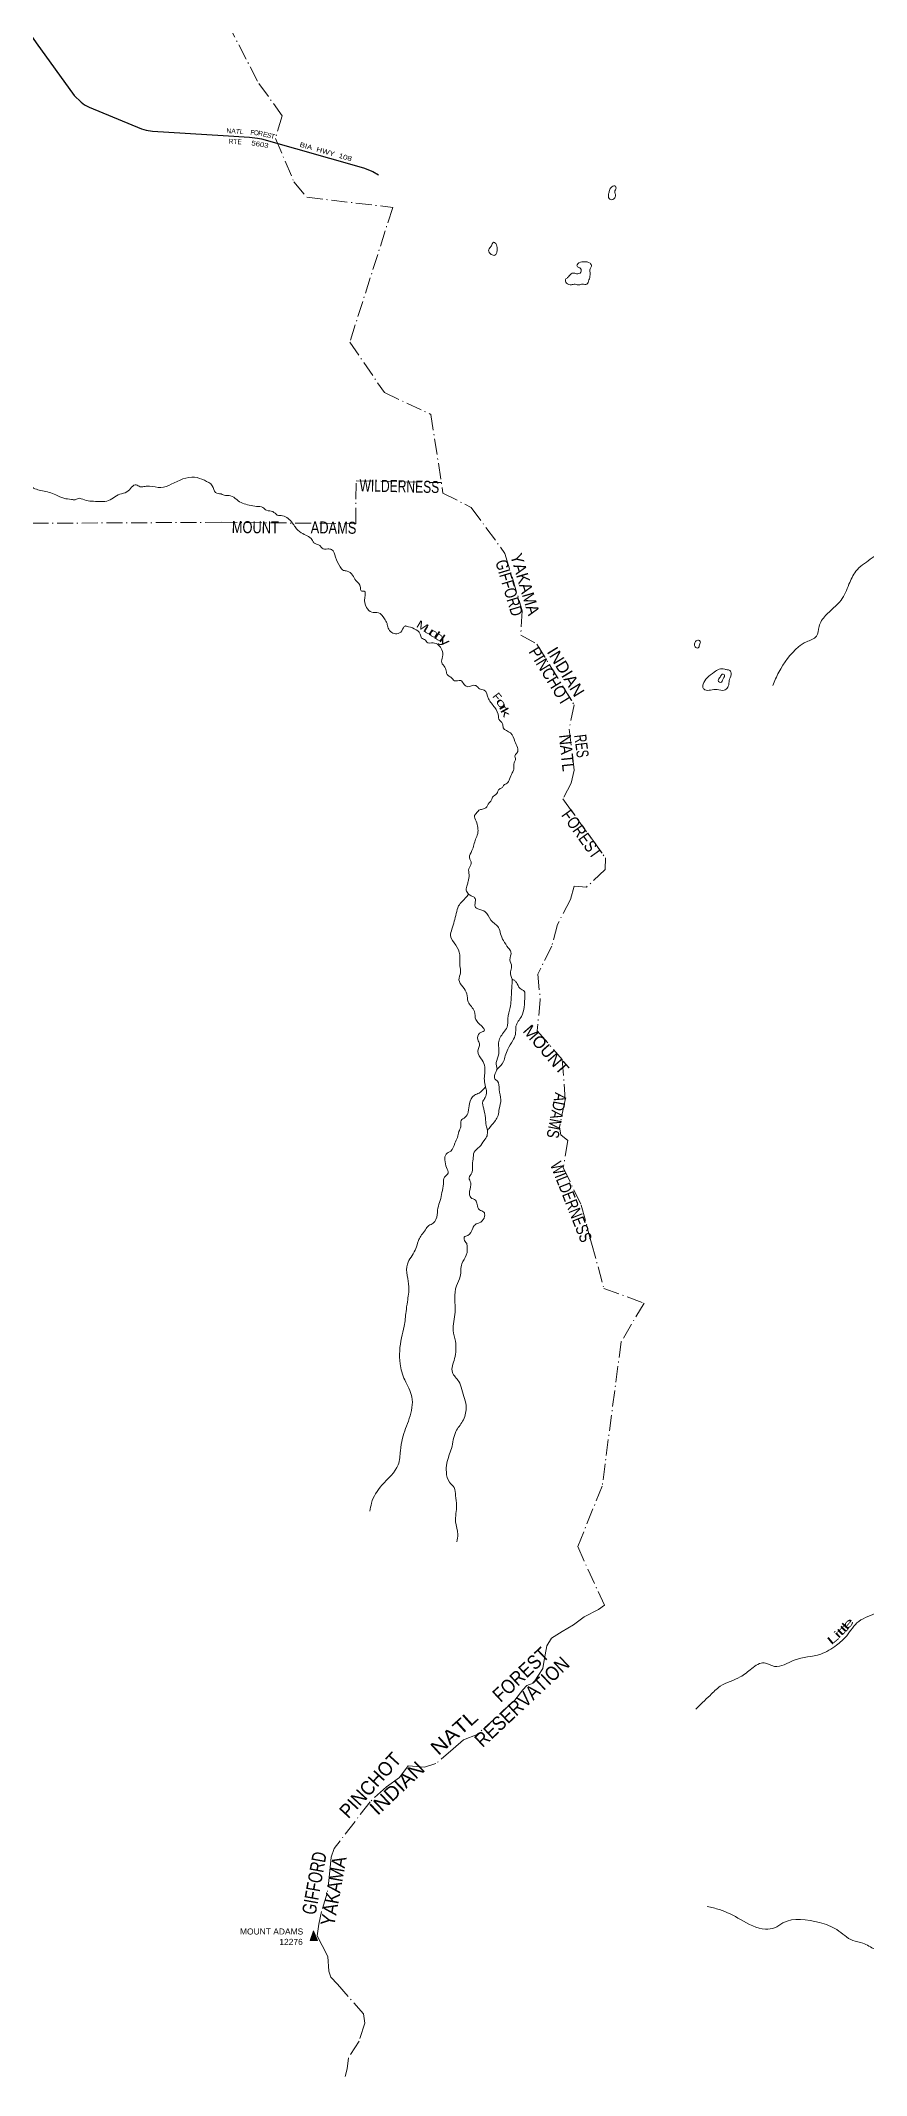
# Model space of a CAD drawing. Header units: feet. Extents: x -254670 to 6, y -549186 to -364975.
# Drawn here: x -131241 to -110623, y -478276 to -427429 of the extents above; entities that cross this region are included whole.
import ezdxf
from ezdxf.enums import TextEntityAlignment as Align

# ---------------------------------------------------------------- set-up
doc = ezdxf.new("R2010")
doc.units = ezdxf.units.FT
doc.header["$LTSCALE"] = 80
doc.linetypes.add('DOT_DASHED', pattern=[7.7, 5, -1.2, 0.3, -1.2])
for name, color, linetype, lineweight in [('29', 7, 'Continuous', 25), ('39', 7, 'Continuous', 13), ('44', 7, 'DOT_DASHED', 13)]:
    doc.layers.add(name, color=color, linetype=linetype, lineweight=lineweight)
for name, color, linetype in [('30', 7, 'Continuous'), ('41', 7, 'Continuous'), ('42', 7, 'Continuous')]:
    doc.layers.add(name, color=color, linetype=linetype)

msp = doc.modelspace()

# ---------------------------------------------------------------- hatches: boundary and pattern name
at = {"layer": '39'}
msp.add_hatch(color=256, dxfattribs=at).paths.add_polyline_path([(-124514.38, -474910.46), (-124426.02, -474662.53), (-124329.04, -474910.46)])

# ---------------------------------------------------------------- linework, layer by layer
at = {"layer": '29'}
for points in [[(-134773.84, -424652.41), (-131600.48, -427169), (-131524.81, -427240.98), (-131352.67, -427480.65), (-130402.89, -428795.79), (-130233.87, -428963.11), (-130145.68, -429031.49), (-130030.14, -429092.38), (-128726.26, -429631.16), (-128610.39, -429663.33), (-128449.14, -429688.34), (-126681.88, -429802.17)], [(-126681.88, -429802.17), (-126025.6, -429844.1), (-125830.99, -429861.26), (-125724.23, -429882.39), (-123177.55, -430605.19), (-122949.86, -430694.99), (-122805.17, -430777.44)]]:
    msp.add_lwpolyline(points, dxfattribs=at)
at = {"layer": '39'}
msp.add_lwpolyline([(-124514.38, -474910.46), (-124426.02, -474662.53), (-124329.04, -474910.46)], close=True, dxfattribs=at)
for points in [[(-117043.84, -431196.5), (-117002.58, -431106.49), (-116951.82, -431064.86), (-116905.47, -431055.36), (-116874.21, -431134.16), (-116898.92, -431184.14), (-116893.73, -431256.6), (-116892.61, -431333.03), (-116981.92, -431404.37), (-117059.67, -431347.15), (-117060.86, -431276.74), (-117043.84, -431196.5)], [(-119843.12, -432594.23), (-119898.04, -432477.97), (-119926.07, -432467.58), (-119964.77, -432509.36), (-120009.96, -432591.27), (-120055.05, -432665.15), (-119987.89, -432768.51), (-119897.67, -432791.7), (-119858.86, -432739.87), (-119839.9, -432665.68), (-119841.09, -432595.28)], [(-117517.81, -433220.05), (-117522.81, -433131.51), (-117487.81, -433061.53), (-117521.2, -432992.76), (-117685.67, -432956.63), (-117828.98, -433003.2), (-117851.65, -433051.2), (-117801.9, -433096.03), (-117757.98, -433122.69), (-117753.04, -433217.27), (-117858.01, -433252.23), (-117942.27, -433235.14), (-118043.64, -433306.34), (-118082.35, -433350.12), (-118133.16, -433395.78), (-118112.09, -433486.52), (-117987.91, -433528.21), (-117897.29, -433517.22), (-117794.94, -433534.52), (-117716.27, -433513.33), (-117603.7, -433516.67), (-117548.16, -433408.73), (-117529.34, -433346.61), (-117517.81, -433220.05)], [(-136153.36, -434213.17), (-136008.89, -434244.64), (-135801.99, -434471.83), (-135717.3, -434448.45), (-135646.32, -434386.71), (-135592.8, -434465.66), (-135571.77, -434576.5), (-135490.24, -434669.78), (-135423.87, -434668.36), (-135419.57, -434640.23), (-135360.31, -434749.41), (-135228.12, -434802.9), (-135233.35, -434925.58), (-135228.22, -435018.17), (-135070.64, -435353.56), (-134827.08, -435532.79), (-134674.19, -435731.33), (-134461.45, -435978.69), (-134269.97, -436137.34), (-134139.45, -436156.61), (-133961.79, -436288.98), (-133781.48, -436356.99), (-133681.14, -436583.22), (-133571.5, -436885.99), (-133485.64, -436947.12), (-133389.28, -436964.07), (-133356.35, -437091.12), (-133185.66, -437319.99), (-133141.13, -437495.43), (-133160.64, -437640.11), (-132939.51, -437646.12), (-132808.32, -437802.21), (-132563.79, -438088.08), (-132315.81, -438227.11), (-132156.38, -438373.4), (-131913.31, -438397.71), (-131601.88, -438422.62), (-131478.59, -438564.56), (-131200.18, -438675.7), (-130865.35, -438775.27), (-130661.13, -438865.62), (-130474.39, -438893.45), (-130381.98, -438902.33), (-130305.24, -438868.81), (-130146.76, -438906.44), (-129785.15, -438941.87), (-129588.03, -438935.59), (-129266.6, -438761.42), (-129089.12, -438706.67), (-128854.11, -438527.7), (-128756.04, -438574.86), (-128631.3, -438567.92), (-128524.68, -438562.84), (-128239.44, -438593.56), (-127981.27, -438513.39), (-127396.41, -438337.55), (-127153.87, -438416.18), (-126958.14, -438552.73), (-126875.31, -438718.45), (-126732.69, -438753.66)], [(-112960.69, -443542.41), (-112808.08, -443214.4), (-112316.07, -442578.7), (-112119.55, -442452.32), (-111870.61, -442314.49), (-111801.41, -442069.96), (-111641.39, -441796.34), (-111252.83, -441410.79), (-111055.19, -441014.94), (-110882.46, -440687.17), (-110523.09, -440389.76), (-109873.77, -439713.68), (-109772.21, -439453.45), (-109541.77, -439176.64), (-109323.08, -438873.54), (-109247.64, -438610.99), (-109013.76, -438384.49), (-108360.49, -438060.4), (-107971.68, -437825.68), (-107415.03, -437510.5), (-107064.22, -437257.23), (-106903.25, -437249.08), (-106677.53, -437205.5), (-106521.51, -437275.72), (-106366.39, -437424.36), (-106058.96, -437444.09), (-105806.66, -437535.56), (-105582.6, -437461.79), (-105324.71, -437245.63), (-104861.75, -437031.91), (-104130.56, -436750.96), (-103822.8, -436569.59), (-103695.46, -436512.77), (-103415.97, -436514.07), (-103218.42, -436472.16), (-103086.82, -436395.29), (-102923.36, -436171.98), (-102745.35, -436081.58), (-102353.9, -435965.55), (-102094.09, -435930.41), (-101815.98, -435877.39), (-101416.19, -435735.31), (-101182.17, -435669.71), (-101068.83, -435779.64), (-100882.48, -436009.1), (-100900.22, -436151.67), (-100823.5, -436297.38), (-100783.15, -436458.74), (-100776.63, -436762.49), (-100757.57, -437026.16), (-100503.45, -437133.74), (-100268.43, -437154.62), (-100071.56, -437343.98), (-99793.02, -437427.71), (-99589.3, -437546.77), (-99283.28, -437687.14), (-99138.52, -437688.85), (-98971.11, -437644.58), (-98903.94, -437574.98), (-98792.4, -437493.85), (-98664.07, -437352.58), (-98513.17, -437171.36), (-98340.82, -437048.72), (-98123.77, -437059.33), (-97945, -436902.57), (-97707.26, -436863.15), (-97513.24, -436951.92), (-97168.95, -437086.71), (-96877.3, -437253.06), (-96621.61, -437398.87), (-96500.23, -437508.9), (-96309.32, -437692.15), (-96165.78, -437798.43), (-96100.08, -438028.46), (-96005.73, -438214.6), (-95911.94, -438276.04), (-95754.69, -438587.6), (-95566.43, -438825.12), (-95335.45, -439020.92), (-95141.45, -439111.7), (-95051.86, -439167.87)], [(-126732.69, -438753.66), (-126629.39, -438795.5), (-126498.78, -438803.08), (-126347.05, -438897.39), (-126199.32, -438989.63), (-126030.93, -439033.86), (-125850.33, -439066.16), (-125693.83, -439096.16), (-125602.14, -439165.62), (-125443.66, -439197.67), (-125334.06, -439283.43), (-125199.54, -439301.11), (-125063.57, -439367.07), (-124950.3, -439483.04), (-124883.09, -439582.38), (-124733.98, -439728.94), (-124466.49, -439897.01), (-124423.12, -439971.93), (-124351.21, -440013), (-124267.16, -440048.18), (-124215.64, -440113.15), (-124069.05, -440130.97), (-123978.74, -440146.11), (-123876.37, -440334.35), (-123764.62, -440581.02), (-123679.15, -440666.5), (-123588.88, -440685.67), (-123453.29, -440783.8), (-123370.37, -440915.5), (-123253.78, -441091.84), (-123234.68, -441178.54), (-123164.38, -441185.41), (-123150.12, -441342.44), (-123104.77, -441592.35), (-122975.48, -441714.54), (-122808.7, -441724.56), (-122655.62, -441875.19), (-122592.62, -441990.56), (-122565.83, -442107.52), (-122344.31, -442252.93), (-122224.78, -442175.91), (-122132.9, -442056.33), (-122104.8, -442060.69), (-121912.51, -442125.3), (-121763.24, -442257.79), (-121730.21, -442356.72), (-121632.3, -442410.17), (-121598.73, -442462.85), (-121440.06, -442478.81), (-121222.9, -442652.31), (-121206.81, -442825.46), (-121226.61, -442972.03), (-121147.53, -443087.59), (-121110.75, -443210.7), (-121077.44, -443285.51), (-120997.6, -443336.73), (-120906.14, -443426.3), (-120751.24, -443420.08), (-120661.93, -443521.69), (-120570.03, -443573.06), (-120446.99, -443540.32), (-120354.69, -443557.51), (-120285.12, -443626.7), (-120164.88, -443662.31), (-120060.76, -443872.7), (-119900.43, -444091.79), (-119808.6, -444322.13), (-119797.26, -444384.61), (-119710.13, -444500.27), (-119689.16, -444599.06), (-119509.71, -444729.89), (-119399.55, -444940.34), (-119337.01, -445095.94), (-119338.41, -445216.58), (-119395.53, -445286.29), (-119384.77, -445399.04), (-119419.82, -445473.03), (-119427.79, -445639.86), (-119464.99, -445725.89), (-119533.16, -445881.95), (-119592.71, -445987.83), (-119673.64, -446031.12), (-119708.5, -446089.02), (-119785.39, -446130.35), (-119851.04, -446242.19), (-119956.69, -446335.46), (-120002.11, -446437.49), (-120044.83, -446479.21), (-120126.7, -446602.93), (-120205.46, -446632.16), (-120300.31, -446661.21)], [(-114788.75, -442523.3), (-114771.7, -442441.05), (-114813.6, -442412.4), (-114886.35, -442443.72), (-114913.4, -442521.83), (-114878.05, -442594.64), (-114811.73, -442597.44), (-114799.41, -442575.46), (-114788.75, -442523.3)], [(-114159.77, -443133.65), (-114301.19, -443134.4), (-114420.73, -443211.42), (-114599.29, -443350.08), (-114697.72, -443513.82), (-114704.69, -443594.18), (-114655.05, -443649.06), (-114514.41, -443658.77), (-114347.34, -443644.66), (-114172.59, -443660.81), (-114083.26, -443587.45), (-114049.55, -443455.12), (-114036.71, -443388.91), (-114000.69, -443230.46), (-114048.1, -443157.5), (-114076.2, -443153.15), (-114159.77, -443133.65)], [(-114193.4, -443374.99), (-114166.56, -443314.98), (-114176.02, -443264.59), (-114218.25, -443264.09), (-114273.35, -443333.82), (-114320.62, -443421.75), (-114288.94, -443464.36), (-114240.6, -443456.88), (-114209.9, -443410.99), (-114193.4, -443374.99)], [(-120300.31, -446661.21), (-120363.57, -446740.9), (-120406.42, -446794.69), (-120367.85, -446935.92), (-120325.42, -447091.28), (-120327.22, -447246.11), (-120379.05, -447380.23), (-120470.91, -447670.75), (-120531.23, -447842.99), (-120488.7, -447990.3), (-120548.55, -448122.32), (-120542.24, -448271.21), (-120566.32, -448439.86), (-120587.48, -448530.1), (-120617.08, -448654.44), (-120553.95, -448759.76)], [(-120553.31, -448760.14), (-120714.94, -448942.87), (-120804.69, -449052.42), (-120863.16, -449238.76), (-120972.34, -449635.65), (-121004.37, -449796.16), (-120872.35, -450028.99), (-120776.69, -450275.47), (-120773.82, -450547), (-120757.78, -450724.16), (-120795.98, -450896.66), (-120697.54, -451076.81), (-120601.03, -451250.9), (-120565.12, -451448.41), (-120411.08, -451689.55), (-120375.24, -451893.09), (-120295.92, -451988.55), (-120167.36, -452173.07), (-120282.71, -452236.06), (-120322.76, -452394.46), (-120283.72, -452495.48), (-120324.12, -452684.04), (-120218.12, -452906.51), (-120151.75, -453078.23), (-120161.6, -453405.92), (-120131.37, -453573.19)], [(-119466.7, -450886.24), (-119510.79, -450700.7), (-119481.03, -450562.29), (-119521.36, -450398.92), (-119496.9, -450198.1), (-119564.12, -450098.77), (-119682.69, -449920.39), (-119757.08, -449746.56), (-119807.53, -449589.1), (-119891.06, -449509.68), (-119998.44, -449405.85), (-120138.78, -449197.05), (-120322.93, -449124.48), (-120380.89, -449093.63), (-120387.29, -448952.78), (-120404.17, -448848.01), (-120472.08, -448808.99), (-120553.95, -448759.76)], [(-119844.7, -453130.13), (-119862.89, -452965.01), (-119802.08, -452750.55), (-119806.87, -452470.95), (-119685.3, -452219), (-119593.19, -452079.31), (-119576.66, -451868.35), (-119515.1, -451589.54), (-119484.78, -451229.92), (-119469.86, -450984.75), (-119466.7, -450886.24)], [(-119844.7, -453130.13), (-119683.67, -452943), (-119639.74, -452796.71), (-119577.53, -452634.55), (-119450.3, -452414.84), (-119386.26, -452268.79), (-119371.77, -452059.81), (-119236.17, -451812.04), (-119169.17, -451583.58), (-119149.69, -451292.2), (-119164.54, -451185.44), (-119270.25, -451111.79), (-119361.03, -450963.91), (-119412.67, -450909), (-119466.7, -450886.24)], [(-120083.68, -454659.73), (-120006.14, -454562.1), (-119885.78, -454414.71), (-119817.99, -454290.83), (-119789.91, -454124.24), (-119749.04, -453895.46), (-119792.31, -453639.55), (-119834.11, -453429.9), (-119895.85, -453378.9), (-119869.5, -453188.16), (-119844.7, -453130.13)], [(-120131.24, -453573.9), (-120294.04, -453728.13), (-120407.28, -453783.1), (-120536.41, -453992.73), (-120565, -454203.56), (-120640.91, -454333.38), (-120740.34, -454410.63), (-120752.24, -454569.37), (-120795.91, -454693.53), (-120831.75, -454835.9), (-120895.81, -454983.96), (-121000.62, -455177.79), (-121118.16, -455256.84), (-121148, -455401.28), (-121103.98, -455592.85), (-121067.34, -455728.03), (-121154.99, -455829.55), (-121185.08, -455996.12), (-121221.83, -456216.9), (-121262.37, -456417.52), (-121322.83, -456601.83), (-121351.63, -456830.75), (-121486.46, -457012.16), (-121551.12, -457039.55), (-121628.79, -457147.22), (-121728.8, -457274.75), (-121798.54, -457392.58), (-121830.01, -457479.17)], [(-120131.37, -453573.19), (-120108.65, -453694.13), (-120140.51, -453840.56), (-120195.87, -453932.41), (-120178.01, -454125.68), (-120134.37, -454349.43), (-120114.45, -454538.7), (-120083.68, -454659.73)], [(-120601.2, -457487.8), (-120666.34, -457383.85), (-120663.75, -457333.6), (-120572.71, -457286.41), (-120451.98, -457106.85), (-120394.68, -457021.05), (-120251.11, -456952.36), (-120154.93, -456808.7), (-120175.81, -456701.87), (-120281.76, -456648.33), (-120338.47, -456510.91), (-120383.52, -456407.81), (-120497.38, -456342.11), (-120529.71, -456182.85), (-120501.12, -455972.03), (-120541.91, -455848.87), (-120470.09, -455725.04), (-120461.25, -455483.82), (-120442.03, -455387.51), (-120417.84, -455208.81), (-120285.58, -455075.64), (-120169.13, -454918.14), (-120095.3, -454794.33), (-120083.68, -454659.73)], [(-121830.01, -457479.17), (-121887.6, -457656.24), (-122084.19, -458001.48), (-122087.31, -458291.07), (-122046.1, -458568.73), (-122083.76, -458942.66), (-122116.93, -459191.92), (-122164.62, -459555.76), (-122230.15, -459847.15), (-122264.83, -460492.58), (-122149.62, -460899.2), (-121972.06, -461318.09), (-122038.57, -461864.87), (-122205.53, -462357.03), (-122257.04, -462666.56), (-122312.73, -463016.3), (-122719.34, -463529.78), (-122978.72, -463975.37), (-123017.73, -464174.33)], [(-120601.2, -457487.8), (-120611.74, -457781.14), (-120725.29, -457995.95), (-120762.73, -458309.55), (-120858.24, -458542.51), (-120892.99, -459206.05), (-120937.02, -459666.43), (-120885.69, -459930.05), (-120905.47, -460366.38), (-120959.14, -460712.11), (-120800.95, -460933.85), (-120725.22, -461135.21), (-120616.27, -461600.12), (-120704.1, -461929.64), (-120872.17, -462186.5), (-120982.49, -462608.45), (-121098.66, -462980.11), (-121109.59, -463205.32), (-121036.05, -463452.92), (-120917.8, -463590.06), (-120882.32, -463787.27), (-120857.1, -464036.72), (-120878.78, -464442.88), (-120825.64, -464758.79), (-120846.47, -464941.73)], [(-103498.03, -457571.9), (-103770.47, -457971.89), (-103938.08, -458110.09), (-104055.31, -458232.38), (-104178.48, -458328.5), (-104348.77, -458637.63), (-104609.08, -458797.65), (-104883.82, -459048.12), (-105081.61, -459178.18), (-105311.73, -459340.31), (-105316.41, -459511.24), (-105345.15, -459657.95), (-105416.24, -459822.62), (-105484.08, -460188.41), (-105708.57, -460459.15), (-105983.71, -460812.18), (-106205.6, -460928.09), (-106434.13, -461202.84), (-106613.83, -461338.99), (-106783.91, -461595.84), (-106903.24, -461740.24), (-107089.64, -462051.34), (-107413.45, -462498.73), (-107539.14, -462727.57), (-107662.87, -462968.48), (-107817.29, -463342.03), (-108039.61, -463570.55), (-108058.9, -463876.16), (-108061.81, -464109.44), (-108324.73, -464426.31), (-108617.81, -464735.04), (-108910.82, -465023.65), (-109513.18, -465661.17), (-109758.02, -465988.15), (-110073.74, -466423.5), (-110203.02, -466539.71), (-110352.56, -466688.04), (-110812.49, -466931.85), (-111111.81, -467290.84), (-111366.37, -467527.3), (-111759.78, -467749.21), (-112422.69, -467899.85), (-112674.77, -468015.65), (-112914.49, -468057.09), (-113171.83, -467965.74), (-113484.42, -468111.5), (-113769.07, -468319.71), (-114271.25, -468555.34), (-114523.76, -468781.75), (-114713.67, -468958.09), (-114879.37, -469122.45)], [(-106115.96, -477501.49), (-106166.01, -477537.52), (-106271.6, -477665.88), (-106729.16, -477815.19), (-107009, -477818.28), (-107298.26, -477652.41), (-107604.88, -477287.39), (-108044.58, -476980.25), (-108385.69, -476685.5), (-108419.24, -476510.43), (-108591.73, -476340.92), (-108906.3, -475951.74), (-109105.54, -475934.99), (-109262.37, -475884.19), (-109386.59, -475728.93), (-109710, -475542.84), (-109902.5, -475345.11), (-110085.3, -475239.93), (-110410.99, -475126.23), (-110708.37, -474976.42), (-110957.73, -474907.22), (-111355.3, -474636.41), (-111791.48, -474460), (-112705.48, -474467.02), (-112915.31, -474588.99), (-113136.89, -474624.46), (-113764.06, -474381.04), (-114290.57, -474135.96), (-114594.25, -474054.5)]]:
    msp.add_spline(points, degree=3, dxfattribs=at)
at = {"layer": '44'}
for points in [[(-126577.92, -426989.92), (-125791.28, -428503), (-125208.42, -429306.18), (-125380.09, -429874.07), (-124917.26, -430957.47), (-124594.13, -431340.58), (-122450.83, -431595.7), (-123521.85, -434959.58), (-122658.75, -436224.39), (-121496.65, -436770.22), (-121195.86, -438733.85), (-120488.81, -439095.09), (-119646.4, -440241.61), (-119216.17, -441677.42), (-119253.07, -442289.21), (-118854.59, -442506.56), (-117918.28, -444028.44), (-118042.69, -444634.44), (-117952.06, -445366.38), (-117918.6, -445659.69), (-117992.24, -445982.87), (-118199.16, -446372.92), (-117138.06, -447853.17), (-117141.44, -448140.45), (-117613.22, -448582.63), (-117919.92, -448556.93), (-118011.94, -448890.47), (-118334.1, -449512.51), (-118475.68, -450057.21), (-118826.35, -450753.56), (-118765.47, -451396.24), (-118842.33, -452176.13), (-118216.44, -452893.89), (-118140.81, -453894.91), (-118285.92, -454577.56), (-118253.72, -454771.19), (-118075.29, -454914.56), (-118191.75, -455588.36), (-117740.21, -456526.65), (-117486.4, -457478.58)], [(-126735.05, -439465.35), (-123373.8, -439499.31), (-123363.7, -438427.41), (-121235.81, -438473.06)], [(-126735.05, -439465.35), (-133643.64, -439501.81), (-133647.03, -455186.02), (-149748.05, -455128.39), (-149750.9, -457317.86)], [(-117486.4, -457478.58), (-117175.53, -458609.39), (-116172.66, -458977.15), (-116745.08, -459943.22), (-117218.49, -463550.04), (-117830.41, -465063.95), (-117164.8, -466530.87)], [(-117164.8, -466530.87), (-117308.56, -466638.02), (-117664.7, -466814.93), (-117932.22, -467017.06), (-118220.12, -467185.39), (-118487.93, -467353.55), (-118602.87, -467540.38), (-118668.1, -467900.61), (-118698.44, -468110.68), (-118942.46, -468476.46), (-119100.68, -468535.77), (-119204.24, -468644.57), (-119396.93, -468902), (-120340.03, -469755.37), (-120680.41, -469896.18), (-120937.71, -470118.2), (-121372.59, -470485.62), (-121659.15, -470576.01), (-122067.31, -470545.57), (-122283.84, -470835.17), (-122609.41, -471063.78), (-123016.07, -471440.95), (-123910.27, -472607.61), (-123988.75, -472828.09), (-124021.99, -473170.06), (-124083.51, -473728.09), (-124232.3, -474184.96), (-124291.9, -474499.19), (-124333.58, -474793.28), (-124210.99, -475030.01), (-124074.01, -475304.58), (-124048.76, -475672.03), (-123993.19, -475825.41), (-123828.92, -476001.83), (-123181.6, -476741.57), (-123147.45, -476975.06), (-123288.31, -477419.88), (-123555.95, -477841.81), (-123583.76, -478113.8), (-123636.35, -478308.08)]]:
    msp.add_lwpolyline(points, dxfattribs=at)

# ---------------------------------------------------------------- texts
at = {"layer": '30'}
for s, rotation, width, p in [('NATL', 356.344, 1.05, (-126391.48, -429750.87)), ('F', 355.344, 0.8, (-125959.59, -429781.18)), ('5603', 350.305, 1.2, (-125774.43, -430077.33)), ('O', 350.961, 0.8, (-125864.81, -429789.71)), ('R', 350.961, 0.8, (-125758.45, -429804.07)), ('T', 344.155, 1.15, (-125460.72, -429878.95)), ('BIA  HWY  108', 344.155, 1.25, (-124136.82, -430260.06))]:
    msp.add_text(s, height=120, rotation=rotation, dxfattribs=dict(at, width=width)).set_placement(p, align=Align.CENTER)
for s, rotation, p in [('RTE', 356.344, (-126385.32, -430010.46)), ('E', 344.155, (-125647.98, -429829.6)), ('S', 344.155, (-125552.12, -429852.3))]:
    msp.add_text(s, height=120, rotation=rotation, dxfattribs=at).set_placement(p, align=Align.CENTER)
at = {"layer": '41'}
for s, rotation, width, p in [('M', 328.91, 1.3, (-121755.5, -442144.53)), ('u', 327.919, 1.7, (-121602.19, -442239.41)), ('d', 326.21, 1.8, (-121463.29, -442325.77)), ('d', 326.21, 1.8, (-121333.29, -442408.33)), ('y', 325.64, 1.75, (-121207.91, -442507.87)), ('o', 307.42, 1.7, (-119814.05, -444044.61)), ('r', 301.715, 1.7, (-119763.76, -444154.93)), ('k', 298.4, 1.6, (-119718.4, -444262.49)), ('i', 44.096, 1.85, (-111275.56, -467333.94)), ('t', 44.698, 2, (-111199.44, -467260.56)), ('t', 44.698, 2, (-111121.25, -467183.01)), ('l', 47.189, 1.75, (-111070.59, -467122.84)), ('e', 48.74, 1.9, (-111005.76, -467049.13)), ('L', 39.151, 1.85, (-111396.93, -467445.94))]:
    msp.add_text(s, height=200, rotation=rotation, dxfattribs=dict(at, width=width)).set_placement(p, align=Align.CENTER)
msp.add_text('F', height=200, rotation=307.31, dxfattribs=at).set_placement((-119921.41, -443884.65), align=Align.CENTER)
at = {"layer": '42', "width": 1.05}
for s, p in [('MOUNT ADAMS', (-126264.25, -474757.39)), ('12276', (-125281.56, -475016.09))]:
    msp.add_text(s, height=150, dxfattribs=at).set_placement(p)
at = {"layer": '44'}
for s, height, rotation, width, p in [('WILDERNESS', 300, 358.771, 0.75, (-123281.14, -438692.19)), ('MOUNT', 300, 359.421, 0.8, (-126470.48, -439733.16)), ('ADAMS', 300, 359.421, 0.8, (-124499.51, -439741.07)), ('YAKAMA', 300, 286.68, 0.95, (-119517.49, -440298)), ('GIFFORD', 300, 286.68, 0.8, (-119890.64, -440454.16)), ('PINCHOT', 300, 301.601, 0.9, (-119066.68, -442698.32)), ('NATL', 300, 276.059, 0.9, (-118301.69, -444783.63)), ('RES', 300, 277.059, 0.7, (-117917.16, -444786.85)), ('FOREST', 300, 305.634, 0.85, (-118251.53, -446783.86)), ('ADAMS', 300, 258.999, 0.8, (-118392.81, -453702.64)), ('WILDERNESS', 300, 291.699, 0.8, (-118524.8, -455517.94)), ('FOREST', 350, 43.125, 0.9, (-119755.3, -468972.37)), ('RESERVATION', 350, 43.141, 0.9, (-120204.73, -470101.85)), ('NATL', 350, 42.14, 1.15, (-121309.1, -470299.6)), ('PINCHOT', 350, 47.531, 0.95, (-123558, -471881.23)), ('INDIAN', 350, 43.531, 1.05, (-122826.86, -471798.74)), ('GIFFORD', 350, 79.76, 0.75, (-124376.7, -474280.91)), ('YAKAMA', 350, 79.76, 0.9, (-123912.26, -474565.74))]:
    msp.add_text(s, height=height, rotation=rotation, dxfattribs=dict(at, width=width)).set_placement(p)
for s, rotation, p in [('INDIAN', 301.601, (-118612.25, -442701.09)), ('MOUNT', 311.089, (-119219.05, -452186.96))]:
    msp.add_text(s, height=300, rotation=rotation, dxfattribs=at).set_placement(p)

doc.saveas('drawing.dxf')
